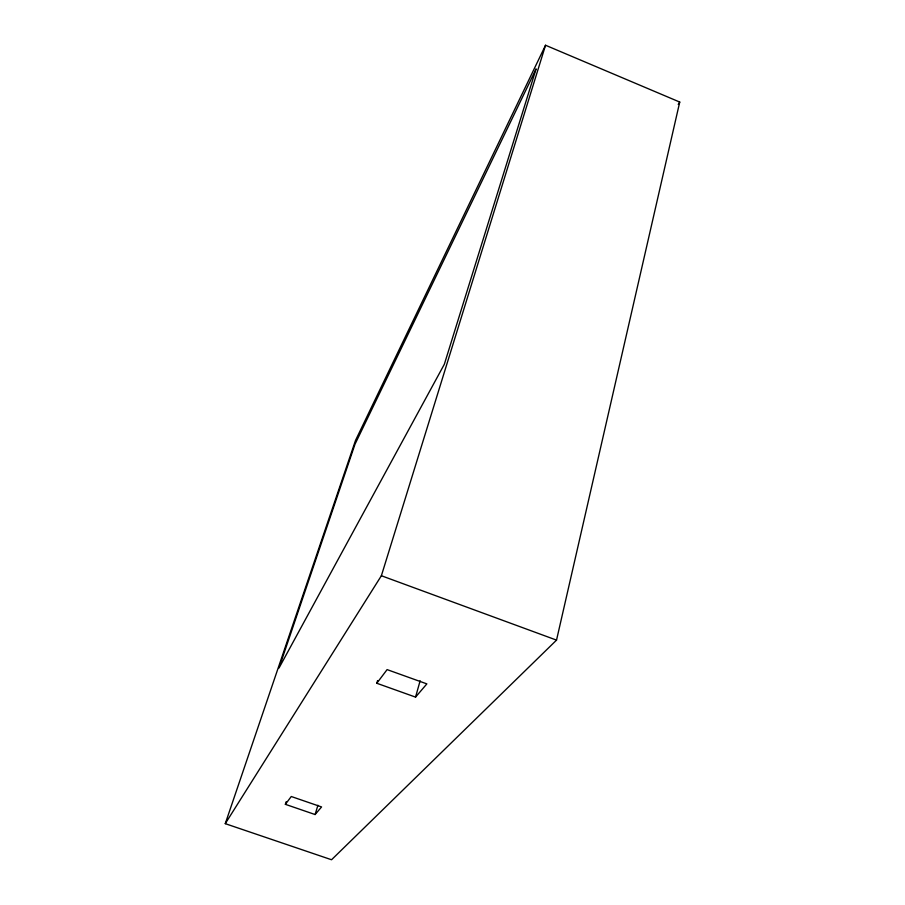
<?xml version="1.0" encoding="UTF-8"?>
<svg xmlns="http://www.w3.org/2000/svg" width="905" height="905" viewBox="0 0 905 905"><rect width="100%" height="100%" fill="white"/><g stroke="black" fill="none" stroke-linecap="round" stroke-linejoin="round"><path stroke-width="1.36" d="M556.53 640.118L679.734 102.061L545.534 45.25L355.529 440.396L225.266 823.663L331.547 859.75L556.53 640.118L381.378 575.738L225.266 823.663M377.589 680.594L376.797 683.264L415.553 697.11L420.135 680.775M286.218 801.683L285.369 804.33L315.087 814.534L317.927 805.258M381.378 575.738L545.534 45.25M678.23 104.448L679.734 102.061M285.369 804.33L291.274 796.513L321.58 806.943L315.087 814.534M376.797 683.264L387.102 669.61L426.866 683.886L415.553 697.11M536.02 69.108L444.344 364.251L279 668.026L354.998 444.231L536.02 69.108"/></g></svg>
